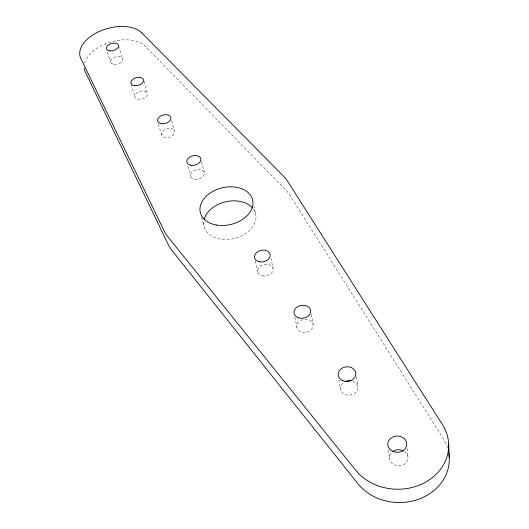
<?xml version="1.0" encoding="UTF-8"?>
<svg xmlns="http://www.w3.org/2000/svg" width="529" height="529" viewBox="0 0 529 529"><rect width="100%" height="100%" fill="white"/><g stroke="black" fill="none" stroke-linecap="round" stroke-linejoin="round"><path stroke-width="0.4" stroke-dasharray="2.65 1.98" d="M107.407 51.935L110.548 62.177M118.734 46.003L122.47 58.646M131.179 84.157L134.961 96.986M143.941 81.168L147.446 93.514A6.48 3.994 -15.6 0 1 138.81 99.34A6.48 3.994 -15.6 0 1 137.262 92.588A6.48 3.994 -15.6 0 1 147.446 93.514M158.475 123.965L161.49 134.664M171.707 120.552L174.596 131.278A6.771 4.364 -15.1 0 1 165.683 137.514A6.771 4.364 -15.1 0 1 163.858 130.174A6.771 4.364 -15.1 0 1 174.596 131.278M187.914 166.113L190.585 176.144M201.575 217.247L204.049 226.531M201.562 161.755L204.3 172.593M255.328 260.89L257.782 271.8M253.874 205.715L255.725 214.331M270.908 258.159L273.037 268.329M294.851 317.096L296.842 327.206M311.283 314.2L313.108 324.35M338.917 379.643L340.504 389.43M356.394 376.853L357.829 386.911M388.412 450.007L389.443 458.802M407.218 448.394L408.051 457.228M253.259 208.929A26.549 18.832 -13.5 0 1 234.083 238.513A26.549 18.832 -13.5 0 1 203.877 220.593M304.869 319.298A8.259 6.48 -9.8 0 1 312.229 328.403A8.259 6.48 -9.8 0 1 298.105 329.825A8.259 6.48 -9.8 0 1 304.36 319.351M352.512 381.184A8.762 7.234 -6 0 1 356.42 391.758A8.762 7.234 -6 0 1 343.004 393.358A8.762 7.234 -6 0 1 344.174 382.183M404.592 451.528A9.357 8.1 1 0 1 405.869 463.073A9.357 8.1 1 0 1 392.511 463.847A9.357 8.1 1 0 1 391.87 452.262M84.567 63.176A33.32 19.672 -15.9 0 1 111.308 41.877A33.32 19.672 -15.9 0 1 145.131 46.036L285.402 189.653A66.429 47.16 -13.5 0 1 290.454 196.021L443.659 439.275A50.169 43.444 1 0 1 447.627 448.162M194.685 179.238A7.082 4.787 -14.5 0 0 204.366 172.89A7.082 4.787 -14.5 0 0 193.29 171.046A7.082 4.787 -14.5 0 0 194.685 179.238M262.358 275.794A7.823 5.832 -12.1 0 0 273.103 268.692A7.823 5.832 -12.1 0 0 260.777 265.809A7.823 5.832 -12.1 0 0 262.358 275.794M114.158 64.32A6.216 3.67 -15.9 0 0 122.53 58.864A6.216 3.67 -15.9 0 0 112.849 58.091A6.216 3.67 -15.9 0 0 114.158 64.32"/><path stroke-width="0.79" d="M448.652 443.897L449.273 457.645M84.19 68.287A33.32 19.672 -15.9 0 0 85.248 71.838L168.03 244.087A66.429 47.16 -13.5 0 0 172.381 250.984L357.915 483.665A50.169 43.444 1 0 0 417.275 499.693A50.169 43.444 1 0 0 448.863 453.538M204.148 219.39A26.549 18.832 -13.5 0 1 225.559 201.82A26.549 18.832 -13.5 0 1 252.485 207.97M345.106 381.687A8.762 7.234 -6 0 1 350.945 380.834M392.716 451.568A9.357 8.1 1 0 1 403.64 450.939M141.765 32.897L141.435 32.58A33.684 19.586 -15.9 0 0 100.358 30.999A33.684 19.586 -15.9 0 0 80.851 58.494L163.825 230.274A67.302 47.154 -13.5 0 0 168.202 237.171L355.779 470.307A50.976 43.735 0.3 0 0 423.994 483.017A50.976 43.735 0.3 0 0 442.958 425.422L287.902 181.817A67.302 47.154 -13.5 0 0 282.81 175.463L141.765 32.897M259.256 261.749A7.928 5.839 -12.1 0 0 270.16 254.608A7.928 5.839 -12.1 0 0 257.676 251.751A7.928 5.839 -12.1 0 0 259.256 261.749M191.029 165.332A7.175 4.781 -14.4 0 0 200.848 158.958A7.175 4.781 -14.4 0 0 189.647 157.153A7.175 4.781 -14.4 0 0 191.029 165.332M216.711 225.083A26.9 18.832 -13.5 0 0 252.697 200.24A26.9 18.832 -13.5 0 0 209.973 193.164A26.9 18.832 -13.5 0 0 216.711 225.083M298.753 317.929A8.378 6.5 -10 0 0 310.642 310.695A8.378 6.5 -10 0 0 297.615 306.721A8.378 6.5 -10 0 0 298.753 317.929M342.924 380.701A8.894 7.267 -6.3 0 0 355.885 373.441A8.894 7.267 -6.3 0 0 342.243 368.124A8.894 7.267 -6.3 0 0 342.924 380.701M392.121 451.032A9.509 8.153 0.3 0 0 406.781 444.605A9.509 8.153 0.3 0 0 392.941 436.921A9.509 8.153 0.3 0 0 392.121 451.032M161.848 123.74A6.851 4.351 -15.1 0 0 170.88 117.491A6.851 4.351 -15.1 0 0 160.029 116.42A6.851 4.351 -15.1 0 0 161.848 123.74M134.835 85.731A6.553 3.981 -15.6 0 0 143.584 79.899A6.553 3.981 -15.6 0 0 133.301 79.006A6.553 3.981 -15.6 0 0 134.835 85.731M110.085 50.903A6.288 3.657 -15.9 0 0 118.556 45.434A6.288 3.657 -15.9 0 0 108.789 44.694A6.288 3.657 -15.9 0 0 110.085 50.903"/></g></svg>
